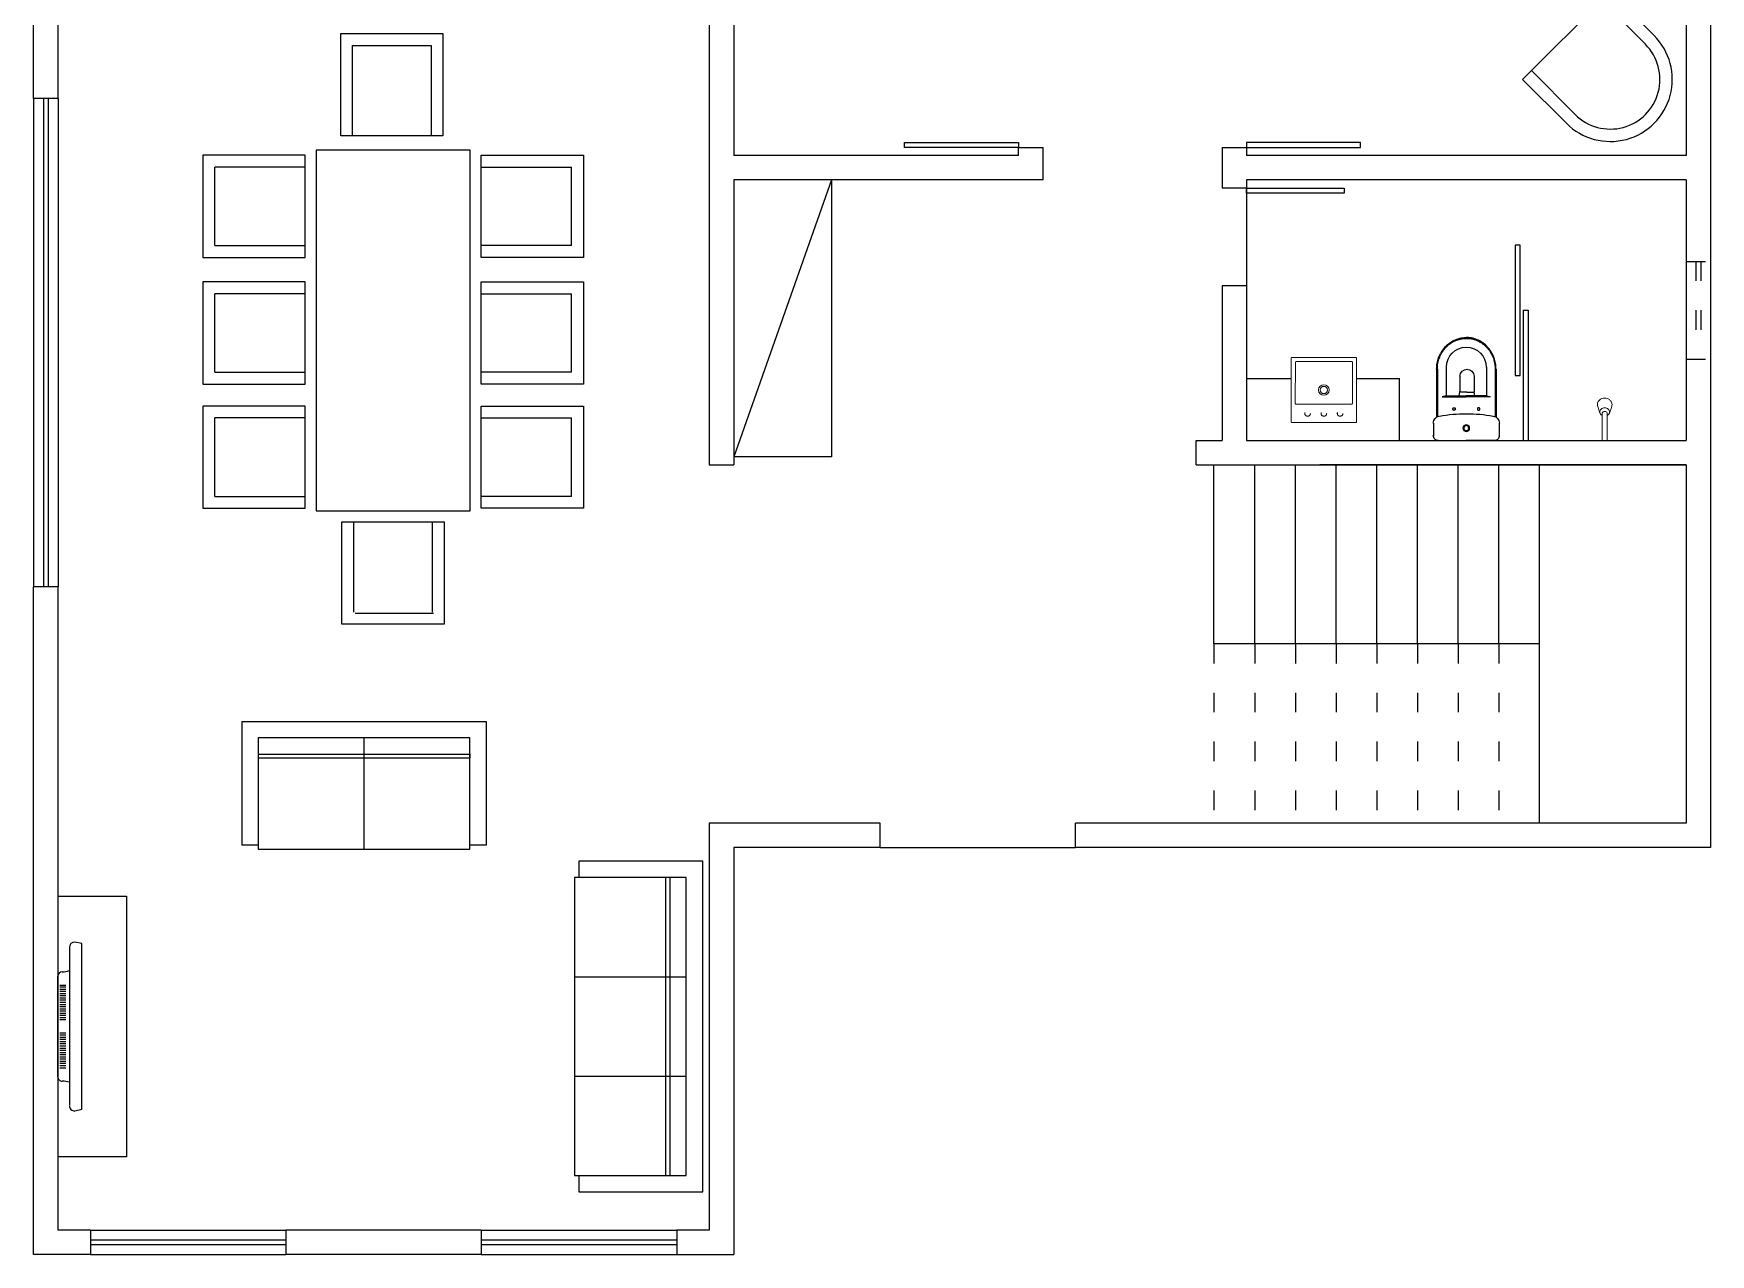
# Model space of a CAD drawing. Header units: millimetres. Extents: x 2474 to 13490, y 3748 to 6960.
# Drawn here: x 7297 to 8327, y 4682 to 5432 of the extents above; entities that cross this region are included whole.
import ezdxf

# ---------------------------------------------------------------- set-up
doc = ezdxf.new("R2010")
doc.units = ezdxf.units.MM
for name, pattern in [('ACAD_ISO03W100', [30, 12, -18]), ('DASHED', [0.75, 0.5, -0.25]), ('DASHSPACE', [30, 12, -18]), ('JIS_02_2.0', [3, 2, -1])]:
    doc.linetypes.add(name, pattern=pattern)
for name, color, linetype in [('02', 2, 'Continuous'), ('2', 2, 'Continuous'), ('AMBIENTACAO', 5, 'Continuous'), ('Bancadas', 3, 'Continuous'), ('Blocos 1', 1, 'Continuous'), ('Blocos 2', 2, 'Continuous'), ('janela alta', 2, 'JIS_02_2.0'), ('Janelas', 2, 'Continuous'), ('Linha de Piso', 1, 'Continuous'), ('Mobilia', 2, 'Continuous'), ('Parede', 5, 'Continuous'), ('Portas', 2, 'Continuous'), ('Projecao de Janela', 1, 'DASHED')]:
    doc.layers.add(name, color=color, linetype=linetype)
doc.layers.add('BANHO', color=2, linetype='Continuous', lineweight=20)

# ---------------------------------------------------------------- blocks, each defined once
blk = doc.blocks.new('C2cadei3')
for p, q in [((-0.761, 0.381), (-0.761, -0.381)), ((-0.38, 0.381), (-0.761, 0.381)), ((-0.38, 0.305), (-0.761, 0.305)), ((-0.761, -0.304), (-0.38, -0.304)), ((-0.761, -0.381), (-0.38, -0.381))]:
    blk.add_line(p, q)
for radius in [0.381, 0.305]:
    blk.add_arc((-0.38, 0), radius, 270, 90)
blk = doc.blocks.new('CP707_p')
at = {"layer": '2'}
for p, q in [((-0.172, 0), (0, 0)), ((0.172, 0), (0, 0)), ((-0.183, -0.438), (-0.183, -0.143)), ((-0.178, -0.438), (-0.178, -0.146)), ((0.178, -0.438), (0.178, -0.146)), ((0.183, -0.438), (0.183, -0.143)), ((-0.148, -0.267), (0, -0.267)), ((-0.123, -0.451), (-0.123, -0.274)), ((-0.123, -0.274), (0, -0.274)), ((0.147, -0.267), (0, -0.267)), ((0.123, -0.274), (0, -0.274)), ((0.123, -0.451), (0.123, -0.274))]:
    blk.add_line(p, q, dxfattribs=at)
at = {"layer": '2', "ltscale": 0.386142}
for p, q in [((-0.202, -0.107), (-0.202, -0.029)), ((0.202, -0.107), (0.202, -0.029))]:
    blk.add_line(p, q, dxfattribs=at)
at = {"layer": '2', "ltscale": 0.129329}
for p, q in [((-0.123, -0.274), (-0.148, -0.267)), ((0.123, -0.274), (0.147, -0.267))]:
    blk.add_line(p, q, dxfattribs=at)
at = {"layer": '2', "ltscale": 0.37039}
blk.add_line((0, -0.267), (-0.074, -0.267), dxfattribs=at)
at = {"layer": '2', "ltscale": 0.120096}
blk.add_line((-0.044, -0.274), (-0.039, -0.298), dxfattribs=at)
at = {"layer": '2', "ltscale": 0.476335}
for p, q in [((-0.04, -0.396), (-0.04, -0.3)), ((0.049, -0.396), (0.049, -0.3))]:
    blk.add_line(p, q, dxfattribs=at)
at = {"layer": '2', "ltscale": 0.203675}
for q in [(-0.036, -0.296), (0.045, -0.296)]:
    blk.add_line((0.004, -0.296), q, dxfattribs=at)
at = {"layer": '2', "ltscale": 0.120095}
blk.add_line((0.053, -0.274), (0.048, -0.298), dxfattribs=at)
at = {"layer": '2'}
for points in [[(-0.075, -0.185), (-0.077, -0.186), (-0.078, -0.186), (-0.08, -0.187), (-0.081, -0.188), (-0.081, -0.189), (-0.082, -0.19), (-0.082, -0.191), (-0.082, -0.192), (-0.082, -0.193)], [(-0.082, -0.193), (-0.082, -0.195), (-0.082, -0.197), (-0.081, -0.198), (-0.08, -0.199), (-0.08, -0.2), (-0.079, -0.2), (-0.078, -0.201), (-0.077, -0.201), (-0.076, -0.201), (-0.075, -0.201)], [(-0.068, -0.193), (-0.068, -0.192), (-0.068, -0.19), (-0.069, -0.188), (-0.07, -0.188), (-0.07, -0.187), (-0.071, -0.187), (-0.072, -0.186), (-0.073, -0.186), (-0.074, -0.186), (-0.075, -0.185)], [(-0.075, -0.201), (-0.073, -0.201), (-0.072, -0.2), (-0.07, -0.2), (-0.069, -0.198), (-0.069, -0.198), (-0.068, -0.197), (-0.068, -0.196), (-0.068, -0.195), (-0.068, -0.193)], [(0.068, -0.193), (0.068, -0.192), (0.068, -0.19), (0.069, -0.188), (0.07, -0.188), (0.07, -0.187), (0.071, -0.187), (0.072, -0.186), (0.073, -0.186), (0.074, -0.186), (0.075, -0.185)], [(0.075, -0.201), (0.073, -0.201), (0.072, -0.2), (0.07, -0.2), (0.069, -0.198), (0.069, -0.198), (0.068, -0.197), (0.068, -0.196), (0.068, -0.195), (0.068, -0.193)], [(0.075, -0.185), (0.077, -0.186), (0.078, -0.186), (0.08, -0.187), (0.081, -0.188), (0.081, -0.189), (0.082, -0.19), (0.082, -0.191), (0.082, -0.192), (0.082, -0.193)], [(0.082, -0.193), (0.082, -0.195), (0.082, -0.197), (0.081, -0.198), (0.08, -0.199), (0.08, -0.2), (0.079, -0.2), (0.078, -0.201), (0.077, -0.201), (0.076, -0.201), (0.075, -0.201)], [(-0.183, -0.438), (-0.182, -0.447), (-0.182, -0.456), (-0.181, -0.465), (-0.179, -0.474), (-0.178, -0.483), (-0.175, -0.492), (-0.173, -0.5), (-0.17, -0.509), (-0.168, -0.513), (-0.167, -0.517), (-0.165, -0.521), (-0.163, -0.526), (-0.161, -0.53), (-0.159, -0.534), (-0.157, -0.537), (-0.155, -0.541), (-0.152, -0.545), (-0.15, -0.549), (-0.148, -0.552), (-0.145, -0.556), (-0.142, -0.56), (-0.14, -0.563), (-0.137, -0.567), (-0.134, -0.57), (-0.129, -0.575)], [(-0.178, -0.438), (-0.177, -0.447), (-0.177, -0.456), (-0.176, -0.465), (-0.174, -0.474), (-0.173, -0.482), (-0.17, -0.491), (-0.168, -0.5), (-0.166, -0.504), (-0.165, -0.508), (-0.163, -0.512), (-0.162, -0.516), (-0.16, -0.52), (-0.158, -0.524), (-0.156, -0.528), (-0.154, -0.532), (-0.152, -0.536), (-0.15, -0.54), (-0.147, -0.544), (-0.145, -0.547), (-0.143, -0.551), (-0.14, -0.554), (-0.137, -0.558), (-0.135, -0.561), (-0.132, -0.565), (-0.129, -0.568), (-0.125, -0.572)], [(0.125, -0.572), (0.131, -0.566), (0.137, -0.559), (0.142, -0.552), (0.147, -0.545), (0.151, -0.537), (0.155, -0.53), (0.159, -0.522), (0.163, -0.514), (0.166, -0.505), (0.169, -0.497), (0.17, -0.493), (0.171, -0.488), (0.172, -0.484), (0.173, -0.48), (0.174, -0.475), (0.175, -0.471), (0.176, -0.466), (0.176, -0.462), (0.177, -0.457), (0.177, -0.453), (0.177, -0.448), (0.177, -0.444), (0.178, -0.438)], [(0.183, -0.438), (0.182, -0.447), (0.182, -0.456), (0.181, -0.465), (0.179, -0.474), (0.178, -0.483), (0.175, -0.492), (0.173, -0.5), (0.17, -0.509), (0.168, -0.513), (0.167, -0.517), (0.165, -0.521), (0.163, -0.526), (0.161, -0.53), (0.159, -0.534), (0.157, -0.537), (0.155, -0.541), (0.152, -0.545), (0.15, -0.549), (0.147, -0.552), (0.145, -0.556), (0.142, -0.56), (0.14, -0.563), (0.137, -0.567), (0.134, -0.57), (0.129, -0.575)], [(-0.129, -0.575), (-0.123, -0.582), (-0.117, -0.587), (-0.11, -0.593), (-0.103, -0.598), (-0.096, -0.603), (-0.089, -0.608), (-0.082, -0.612), (-0.078, -0.614), (-0.074, -0.616), (-0.07, -0.617), (-0.067, -0.619), (-0.063, -0.621), (-0.059, -0.622), (-0.055, -0.623), (-0.051, -0.625), (-0.047, -0.626), (-0.043, -0.627), (-0.039, -0.628), (-0.035, -0.629), (-0.031, -0.63), (-0.027, -0.63), (-0.022, -0.631), (-0.018, -0.631), (-0.014, -0.632), (-0.01, -0.632), (-0.006, -0.632), (-0.002, -0.632), (0, -0.632)], [(-0.125, -0.572), (-0.119, -0.578), (-0.113, -0.584), (-0.107, -0.589), (-0.1, -0.594), (-0.093, -0.599), (-0.086, -0.604), (-0.079, -0.608), (-0.075, -0.61), (-0.071, -0.611), (-0.068, -0.613), (-0.064, -0.615), (-0.06, -0.616), (-0.056, -0.618), (-0.052, -0.619), (-0.048, -0.62), (-0.044, -0.621), (-0.04, -0.622), (-0.036, -0.623), (-0.032, -0.624), (-0.028, -0.625), (-0.024, -0.626), (-0.02, -0.626), (-0.016, -0.627), (-0.012, -0.627), (-0.008, -0.627), (0, -0.627)], [(0, -0.627), (0.008, -0.627), (0.016, -0.627), (0.024, -0.626), (0.032, -0.624), (0.04, -0.622), (0.048, -0.62), (0.056, -0.618), (0.064, -0.615), (0.071, -0.611), (0.079, -0.608), (0.086, -0.604), (0.09, -0.601), (0.093, -0.599), (0.097, -0.597), (0.1, -0.594), (0.104, -0.592), (0.107, -0.589), (0.11, -0.587), (0.113, -0.584), (0.116, -0.581), (0.12, -0.578), (0.125, -0.572)], [(0.129, -0.575), (0.123, -0.582), (0.117, -0.587), (0.11, -0.593), (0.103, -0.598), (0.096, -0.603), (0.089, -0.608), (0.082, -0.612), (0.078, -0.614), (0.074, -0.616), (0.07, -0.617), (0.067, -0.619), (0.063, -0.621), (0.059, -0.622), (0.055, -0.623), (0.051, -0.625), (0.047, -0.626), (0.043, -0.627), (0.039, -0.628), (0.035, -0.629), (0.031, -0.63), (0.027, -0.63), (0.022, -0.631), (0.018, -0.631), (0.014, -0.632), (0.01, -0.632), (0.006, -0.632), (0.002, -0.632), (0, -0.632)]]:
    blk.add_lwpolyline(points, dxfattribs=at)
for radius in [0.0205, 0.0155]:
    blk.add_circle((0, -0.076), radius, dxfattribs=at)
for centre, radius, start, end in [((-0.173, -0.03), 0.0297, 88.1732, 179.3223), ((0.173, -0.03), 0.0297, 0.6777, 91.8268), ((-0.159, -0.106), 0.0438, 180.507, 260.9856), ((0, 0.831), 0.995, 260.4248, 270.0011), ((0, 0.831), 0.995, 269.9988, 279.5752), ((0.159, -0.106), 0.0438, 279.0144, 359.493), ((-0.036, -0.3), 0.004, 90, 180), ((0.045, -0.3), 0.004, 0, 90), ((0.005, -0.392), 0.045, 184.4497, 269.835), ((0.004, -0.392), 0.045, 270.165, 355.5503), ((0, -0.451), 0.122, 180, 270), ((0, -0.451), 0.122, 270, 0)]:
    blk.add_arc(centre, radius, start, end, dxfattribs=at)
blk = doc.blocks.new('A$C29B65A74')
for p, q in [((-40, -39.6), (-40, 39.6)), ((-40, 39.6), (-40, -39.6)), ((-40, -39.6), (-40, 39.6)), ((-39.7, 40), (39.6, 40)), ((39.6, 40), (-39.7, 40)), ((-39.7, 40), (39.6, 40)), ((40, 39.6), (40, -39.6)), ((40, -39.6), (40, 39.6)), ((40, 39.6), (40, -39.6)), ((-35.1, 16.4), (-35.1, -34)), ((-34.1, 17.4), (34.1, 17.4)), ((35.1, 16.4), (35, -34.1)), ((39.6, -40), (-39.7, -40)), ((-39.7, -40), (39.6, -40)), ((39.6, -40), (-39.7, -40)), ((34.1, -35), (-34, -35)), ((-34, -35), (34, -35)), ((-34, -35), (34, -35)), ((34, -35), (-34, -35))]:
    blk.add_line(p, q)
blk.add_lwpolyline([(-34, -35), (-34.3, -35), (-34.4, -34.9), (-34.5, -34.8), (-34.7, -34.7), (-34.9, -34.5), (-34.9, -34.4), (-35, -34.2), (-35, -34)])
at = {"linetype": 'DASHSPACE'}
for centre in [(-20, 28.7), (0, 28.7), (20, 28.7)]:
    blk.add_circle(centre, 3.5, dxfattribs=at)
for radius in [6.5, 4.45]:
    blk.add_circle((0, 0), radius)
for centre, radius, start, end in [((-39.7, 39.6), 0.356, 90, 180), ((-39.7, 39.6), 0.356, 90, 180), ((-39.7, 39.6), 0.356, 90, 180), ((39.6, 39.6), 0.356, 0, 90), ((39.6, 39.6), 0.356, 0, 90), ((39.6, 39.6), 0.356, 0, 90), ((-34.1, 16.4), 1, 90, 180.0711), ((34.1, 16.4), 1, 359.9243, 90), ((-39.7, -39.6), 0.356, 180, 270), ((-39.7, -39.6), 0.356, 180, 270), ((-39.7, -39.6), 0.356, 180, 270), ((-34, -34), 0.999, 179.9645, 270.0355), ((-34, -34), 0.999, 179.9645, 270.0355), ((34.1, -34.1), 0.89, 270, 359.9243), ((39.6, -39.6), 0.356, 270, 0), ((39.6, -39.6), 0.356, 270, 0), ((39.6, -39.6), 0.356, 270, 0)]:
    blk.add_arc(centre, radius, start, end)
blk = doc.blocks.new('CH-D-PL')
for p, q in [((15.3, 1.5), (17, 1.5)), ((15.3, -1.5), (17, -1.5))]:
    blk.add_line(p, q)
blk.add_lwpolyline([(25.7, 1.7, 0.093737), (24.8, 3.2, 0.102376), (23.5, 4.2, 0.109452), (22, 4.5, 0.085068), (20.8, 4.3), (16.8, 2.9, 0.030468), (16.6, 2.8, 0.104065), (15.7, 2.1, 0.061293), (15.3, 1.5), (0, 1.5), (0, -1.5), (15.3, -1.5, 0.061293), (15.7, -2.1, 0.104065), (16.6, -2.8, 0.030468), (16.8, -2.9), (20.8, -4.3, 0.085068), (22, -4.5, 0.109452), (23.5, -4.2, 0.102376), (24.8, -3.2, 0.093737), (25.7, -1.7, 0.088426), (26, 0, 0.088426)], format="xyb", close=True)
blk.add_lwpolyline([(16.6, -2.8, 0.115836), (17.5, -3, 0.115836), (18.4, -2.8, 0.104065), (19.3, -2.1, 0.09084), (19.8, -1.2, 0.083285), (20, 0, 0.083285), (19.8, 1.2, 0.09084), (19.3, 2.1, 0.104065), (18.4, 2.8, 0.115836), (17.5, 3, 0.115836), (16.6, 2.8)], format="xyb")
blk.add_arc((16, 0), 1.79, 303.2251, 56.7749)
blk = doc.blocks.new('SF2_Sof1')
for p, q in [((-1.016, 0), (-1.016, -0.762)), ((1.016, 0), (-1.016, 0)), ((1.016, -0.762), (1.016, 0)), ((0.9144, -0.1016), (-0.9144, -0.1016)), ((-0.9144, -0.1016), (-0.9144, -0.7874)), ((-0.3048, -0.7874), (-0.3048, -0.1016)), ((0.3048, -0.7874), (0.3048, -0.1016)), ((0.9144, -0.7874), (0.9144, -0.1016)), ((-0.9144, -0.2032), (0.9144, -0.2032)), ((-0.9144, -0.2286), (0.9144, -0.2286)), ((-1.016, -0.762), (-0.9144, -0.762)), ((-0.9144, -0.7874), (0.9144, -0.7874)), ((0.9144, -0.762), (1.016, -0.762))]:
    blk.add_line(p, q)
blk = doc.blocks.new('sofa 2')
at = {"layer": '02'}
for p, q in [((3492.5, 4749.8), (3492.5, 4673.8)), ((3492.5, 4749.8), (3642.5, 4749.8)), ((3642.5, 4749.8), (3642.5, 4673.8)), ((3632.5, 4739.8), (3502.5, 4739.8)), ((3502.5, 4739.8), (3502.5, 4673.8)), ((3502.5, 4739.8), (3502.5, 4729.8)), ((3567.5, 4739.8), (3567.5, 4671.3)), ((3632.5, 4673.8), (3632.5, 4739.8)), ((3502.5, 4729.8), (3632.5, 4729.8)), ((3632.5, 4729.8), (3632.5, 4727.3)), ((3632.5, 4727.3), (3502.5, 4727.3)), ((3502.5, 4673.8), (3492.5, 4673.8)), ((3502.5, 4673.8), (3502.5, 4671.3)), ((3502.5, 4671.3), (3632.5, 4671.3)), ((3642.5, 4673.8), (3632.5, 4673.8)), ((3632.5, 4671.3), (3632.5, 4673.8))]:
    blk.add_line(p, q, dxfattribs=at)
blk = doc.blocks.new('A$C0D02002B')
for p, q in [((-0.456, 0), (-0.4641, -0.039)), ((0.456, 0), (-0.456, 0)), ((0.456, 0), (0.4641, -0.039)), ((-0.4341, -0.069), (0.4301, -0.069)), ((-0.228, -0.1212), (-0.228, -0.088)), ((-0.216, -0.088), (-0.216, -0.1212)), ((-0.204, -0.088), (-0.204, -0.1212)), ((-0.192, -0.088), (-0.192, -0.1212)), ((-0.18, -0.088), (-0.18, -0.1212)), ((-0.168, -0.088), (-0.168, -0.1212)), ((-0.156, -0.088), (-0.156, -0.1212)), ((-0.144, -0.088), (-0.144, -0.1212)), ((-0.132, -0.088), (-0.132, -0.1212)), ((-0.12, -0.088), (-0.12, -0.1212)), ((-0.108, -0.088), (-0.108, -0.1212)), ((-0.096, -0.088), (-0.096, -0.1212)), ((-0.084, -0.088), (-0.084, -0.1212)), ((-0.072, -0.088), (-0.072, -0.1212)), ((-0.06, -0.088), (-0.06, -0.1212)), ((-0.048, -0.088), (-0.048, -0.1212)), ((-0.036, -0.088), (-0.036, -0.1212)), ((0.036, -0.088), (0.036, -0.1212)), ((0.048, -0.088), (0.048, -0.1212)), ((0.06, -0.088), (0.06, -0.1212)), ((0.072, -0.088), (0.072, -0.1212)), ((0.084, -0.088), (0.084, -0.1212)), ((0.096, -0.088), (0.096, -0.1212)), ((0.108, -0.088), (0.108, -0.1212)), ((0.12, -0.088), (0.12, -0.1212)), ((0.132, -0.088), (0.132, -0.1212)), ((0.144, -0.088), (0.144, -0.1212)), ((0.156, -0.088), (0.156, -0.1212)), ((0.168, -0.088), (0.168, -0.1212)), ((0.18, -0.088), (0.18, -0.1212)), ((0.192, -0.088), (0.192, -0.1212)), ((0.204, -0.088), (0.204, -0.1212)), ((0.216, -0.088), (0.216, -0.1212)), ((0.228, -0.088), (0.228, -0.1212)), ((0.276, -0.1321), (-0.276, -0.1321))]:
    blk.add_line(p, q)
for centre, radius, start, end in [((-0.4341, -0.039), 0.03, 180, 270), ((-0.4186, -0.1116), 0.1187, 1.66927, 21.0219), ((0.4149, -0.1072), 0.1149, 160.56837, 180.4478), ((0.4341, -0.039), 0.03, 270, 0), ((-0.276, -0.1081), 0.024, 180, 270), ((0.276, -0.1081), 0.024, 270, 0)]:
    blk.add_arc(centre, radius, start, end)
blk = doc.blocks.new('Jantar8lugaresP3')
at = {"layer": 'AMBIENTACAO', "color": 2}
for p, q in [((-0.9369, 0.5223), (-0.9369, 1.0523)), ((-0.4769, 1.0523), (-0.9369, 1.0523)), ((-0.4769, 1.0523), (-0.4769, 0.5223)), ((0.2678, 1.0523), (-0.1922, 1.0523)), ((-0.1922, 0.5223), (-0.1922, 1.0523)), ((0.2678, 1.0523), (0.2678, 0.5223)), ((0.536, 0.5223), (0.536, 1.0523)), ((0.996, 1.0523), (0.536, 1.0523)), ((0.996, 1.0523), (0.996, 0.5223)), ((-1.6501, 0.2273), (-1.1201, 0.2273)), ((-1.6501, -0.2327), (-1.6501, 0.2273)), ((1.1461, 0.2342), (1.6761, 0.2342)), ((1.6809, -0.2172), (1.6809, 0.2428)), ((-1.1201, -0.2327), (-1.6501, -0.2327)), ((1.6761, -0.2258), (1.1461, -0.2258)), ((-0.9369, -0.5121), (-0.9369, -1.0421)), ((-0.4769, -1.0421), (-0.4769, -0.5121)), ((-0.1922, -0.5121), (-0.1922, -1.0421)), ((0.2678, -1.0421), (0.2678, -0.5121)), ((0.536, -0.5121), (0.536, -1.0421)), ((0.996, -1.0421), (0.996, -0.5121)), ((-0.4769, -1.0421), (-0.9369, -1.0421)), ((0.2678, -1.0421), (-0.1922, -1.0421)), ((0.996, -1.0421), (0.536, -1.0421))]:
    blk.add_line(p, q, dxfattribs=at)
for points in [[(-1.0069, 1.1223), (-0.4069, 1.1223), (-0.4069, 0.5223), (-1.0069, 0.5223)], [(-0.2622, 1.1223), (0.3378, 1.1223), (0.3378, 0.5223), (-0.2622, 0.5223)], [(0.466, 1.1223), (1.066, 1.1223), (1.066, 0.5223), (0.466, 0.5223)], [(-1.0361, -0.4465), (1.0801, -0.4465), (1.0801, 0.4566), (-1.0361, 0.4566)], [(-1.7201, -0.3027), (-1.7201, 0.2973), (-1.1201, 0.2973), (-1.1201, -0.3027)], [(1.7461, 0.3042), (1.7461, -0.2958), (1.1461, -0.2958), (1.1461, 0.3042)], [(-1.0069, -1.1121), (-0.4069, -1.1121), (-0.4069, -0.5121), (-1.0069, -0.5121)], [(-0.2622, -1.1121), (0.3378, -1.1121), (0.3378, -0.5121), (-0.2622, -0.5121)], [(0.466, -1.1121), (1.066, -1.1121), (1.066, -0.5121), (0.466, -0.5121)]]:
    blk.add_lwpolyline(points, close=True, dxfattribs=at)

msp = doc.modelspace()

# ---------------------------------------------------------------- linework, layer by layer
at = {"layer": '02'}
for p, q in [((8210.2, 5302.4), (8207.2, 5302.4)), ((7312.2, 4902.4), (7354.2, 4902.4)), ((7354.2, 4902.4), (7354.2, 4742.4)), ((7354.2, 4742.4), (7312.2, 4742.4))]:
    msp.add_line(p, q, dxfattribs=at)
at = {"layer": '2'}
for p, q in [((7787.2, 5342.4), (7787.2, 5172.4)), ((7787.2, 5172.4), (7727.2, 5172.4))]:
    msp.add_line(p, q, dxfattribs=at)
at = {"layer": 'Bancadas'}
for p, q in [((8207.2, 5302.4), (8207.2, 5222.4)), ((8210.2, 5222.4), (8210.2, 5302.4)), ((8212.2, 5262.4), (8212.2, 5182.4)), ((8212.2, 5262.4), (8215.2, 5262.4)), ((8215.2, 5262.4), (8215.2, 5182.4)), ((8207.2, 5222.4), (8210.2, 5222.4)), ((8042.2, 5220.4), (8069.7, 5220.4)), ((8109.7, 5220.4), (8136.2, 5220.4)), ((8136.2, 5182.4), (8136.2, 5220.4))]:
    msp.add_line(p, q, dxfattribs=at)
at = {"layer": 'Blocos 1'}
msp.add_line((7787.2, 5342.4), (7727.2, 5172.4), dxfattribs=at)
at = {"layer": 'janela alta', "linetype": 'ACAD_ISO03W100'}
for p, q in [((8312.2, 5292.4), (8327.2, 5292.4)), ((8318.2, 5292.4), (8318.2, 5232.4)), ((8321.2, 5292.4), (8321.2, 5232.4)), ((8312.2, 5232.4), (8327.2, 5232.4))]:
    msp.add_line(p, q, dxfattribs=at)
at = {"layer": 'Janelas'}
for p, q in [((7297.2, 5392.4), (7297.2, 5092.4)), ((7303.2, 5392.4), (7303.2, 5092.4)), ((7306.2, 5392.4), (7306.2, 5092.4)), ((7312.2, 5392.4), (7312.2, 5092.4)), ((7332.2, 4697.4), (7452.2, 4697.4)), ((7572.2, 4697.4), (7692.2, 4697.4)), ((7332.2, 4691.4), (7452.2, 4691.4)), ((7332.2, 4688.4), (7452.2, 4688.4)), ((7572.2, 4691.4), (7692.2, 4691.4)), ((7572.2, 4688.4), (7692.2, 4688.4)), ((7332.2, 4682.4), (7452.2, 4682.4)), ((7572.2, 4682.4), (7692.2, 4682.4))]:
    msp.add_line(p, q, dxfattribs=at)
at = {"layer": 'Linha de Piso'}
for p, q in [((8042.2, 5337.4), (8042.2, 5277.4)), ((7817.2, 4932.4), (7937.2, 4932.4))]:
    msp.add_line(p, q, dxfattribs=at)
at = {"layer": 'Parede'}
for p, q in [((7297.2, 5392.4), (7297.2, 5802.4)), ((8327.2, 5802.4), (8327.2, 4932.4)), ((7312.2, 5392.4), (7312.2, 5787.4)), ((7712.2, 5787.4), (7712.2, 5167.4)), ((7727.2, 5787.4), (7727.2, 5357.4)), ((8312.2, 5787.4), (8312.2, 5357.4)), ((7312.2, 5392.4), (7297.2, 5392.4)), ((7902.2, 5357.4), (7727.2, 5357.4)), ((7902.2, 5357.4), (7902.2, 5362.4)), ((7902.2, 5362.4), (7917.2, 5362.4)), ((7917.2, 5342.4), (7917.2, 5362.4)), ((8027.2, 5362.4), (8027.2, 5337.4)), ((8027.2, 5362.4), (8042.2, 5362.4)), ((8042.2, 5362.4), (8042.2, 5357.4)), ((8312.2, 5357.4), (8042.2, 5357.4)), ((7727.2, 5342.4), (7727.2, 5167.4)), ((7917.2, 5342.4), (7727.2, 5342.4)), ((8042.2, 5337.4), (8027.2, 5337.4)), ((8312.2, 5342.4), (8042.2, 5342.4)), ((8042.2, 5342.4), (8042.2, 5337.4)), ((8312.2, 5342.4), (8312.2, 5182.4)), ((8027.2, 5277.4), (8027.2, 5182.4)), ((8042.2, 5277.4), (8027.2, 5277.4)), ((8042.2, 5277.4), (8042.2, 5182.4)), ((8011.2, 5182.4), (8027.2, 5182.4)), ((8011.2, 5167.4), (8011.2, 5182.4)), ((8042.2, 5182.4), (8312.2, 5182.4)), ((7712.2, 5167.4), (7727.2, 5167.4)), ((8011.2, 5167.4), (8312.2, 5167.4)), ((8022.2, 5057.4), (8022.2, 5167.4)), ((8047.2, 5057.4), (8047.2, 5167.4)), ((8072.2, 5057.4), (8072.2, 5167.4)), ((8312.2, 5167.4), (8087.2, 5167.4)), ((8097.2, 5057.4), (8097.2, 5167.4)), ((8122.2, 5057.4), (8122.2, 5167.4)), ((8147.2, 5057.4), (8147.2, 5167.4)), ((8172.2, 5057.4), (8172.2, 5167.4)), ((8197.2, 5057.4), (8197.2, 5167.4)), ((8222.2, 4947.4), (8222.2, 5167.4)), ((8312.2, 5167.4), (8312.2, 4947.4)), ((7297.2, 4682.4), (7297.2, 5092.4)), ((7312.2, 5092.4), (7297.2, 5092.4)), ((7312.2, 4697.4), (7312.2, 5092.4)), ((8222.2, 5057.4), (8022.2, 5057.4)), ((7817.2, 4947.4), (7712.2, 4947.4)), ((7712.2, 4947.4), (7712.2, 4697.4)), ((7817.2, 4932.4), (7817.2, 4947.4)), ((8312.2, 4947.4), (7937.2, 4947.4)), ((7937.2, 4932.4), (7937.2, 4947.4)), ((7817.2, 4932.4), (7727.2, 4932.4)), ((7727.2, 4932.4), (7727.2, 4682.4)), ((8327.2, 4932.4), (7937.2, 4932.4)), ((7712.2, 4707.4), (7712.2, 4697.4)), ((7727.2, 4707.4), (7727.2, 4697.4)), ((7332.2, 4697.4), (7312.2, 4697.4)), ((7332.2, 4697.4), (7332.2, 4682.4)), ((7572.2, 4697.4), (7452.2, 4697.4)), ((7452.2, 4697.4), (7452.2, 4682.4)), ((7572.2, 4697.4), (7572.2, 4682.4)), ((7712.2, 4697.4), (7692.2, 4697.4)), ((7692.2, 4697.4), (7692.2, 4682.4)), ((7332.2, 4682.4), (7297.2, 4682.4)), ((7572.2, 4682.4), (7452.2, 4682.4)), ((7692.2, 4682.4), (7727.2, 4682.4))]:
    msp.add_line(p, q, dxfattribs=at)
at = {"layer": 'Portas'}
for points in [[(7902.2, 5362.4), (7832.2, 5362.4), (7832.2, 5365.4), (7902.2, 5365.4)], [(8042.2, 5362.4), (8112.2, 5362.4), (8112.2, 5365.4), (8042.2, 5365.4)], [(8042.2, 5337.4), (8102.2, 5337.4), (8102.2, 5334.4), (8042.2, 5334.4)]]:
    msp.add_lwpolyline(points, close=True, dxfattribs=at)
at = {"layer": 'Projecao de Janela', "linetype": 'ACAD_ISO03W100'}
for p, q in [((8022.2, 5057.4), (8022.2, 4947.4)), ((8047.2, 5057.4), (8047.2, 4947.4)), ((8072.2, 5057.4), (8072.2, 4947.4)), ((8097.2, 5057.4), (8097.2, 4947.4)), ((8122.2, 5057.4), (8122.2, 4947.4)), ((8147.2, 5057.4), (8147.2, 4947.4)), ((8172.2, 5057.4), (8172.2, 4947.4)), ((8197.2, 5057.4), (8197.2, 4947.4))]:
    msp.add_line(p, q, dxfattribs=at)

# ---------------------------------------------------------------- block references
at = {"layer": '02', "xscale": 100, "yscale": 100, "zscale": 100}
for name, p, rotation in [('C2cadei3', (8292.5, 5377.3), 315), ('SF2_Sof1', (7708.2, 4822.4), 270)]:
    msp.add_blockref(name, p, dxfattribs=dict(at, rotation=rotation))
at = {"layer": '02'}
msp.add_blockref('sofa 2', (3932.6, 260), dxfattribs=at)
at = {"layer": 'BANHO', "xscale": 0.5, "yscale": 0.5, "zscale": 0.5, "rotation": 180}
msp.add_blockref('A$C29B65A74', (8089.7, 5213.4), dxfattribs=at)
at = {"layer": 'BANHO', "xscale": -1, "rotation": 270}
msp.add_blockref('CH-D-PL', (8262.2, 5182.4), dxfattribs=at)
at = {"layer": 'Blocos 1', "linetype": 'Continuous', "ltscale": 0.01, "xscale": 111.8421052608945, "yscale": 111.8421052608945, "zscale": 111.8421052608945, "rotation": 270}
msp.add_blockref('A$C0D02002B', (7326.9, 4822.4), dxfattribs=at)
at = {"layer": 'Blocos 2', "xscale": 104.6591907161681, "yscale": 104.6591907161681, "zscale": 104.6591907161681, "rotation": 270}
msp.add_blockref('Jantar8lugaresP3', (7517.5, 5252.3), dxfattribs=at)
at = {"layer": 'Mobilia', "xscale": -100, "yscale": 100, "zscale": 100.0000000000002, "rotation": 180}
msp.add_blockref('CP707_p', (8177.2, 5182.4), dxfattribs=at)

doc.saveas('drawing.dxf')
